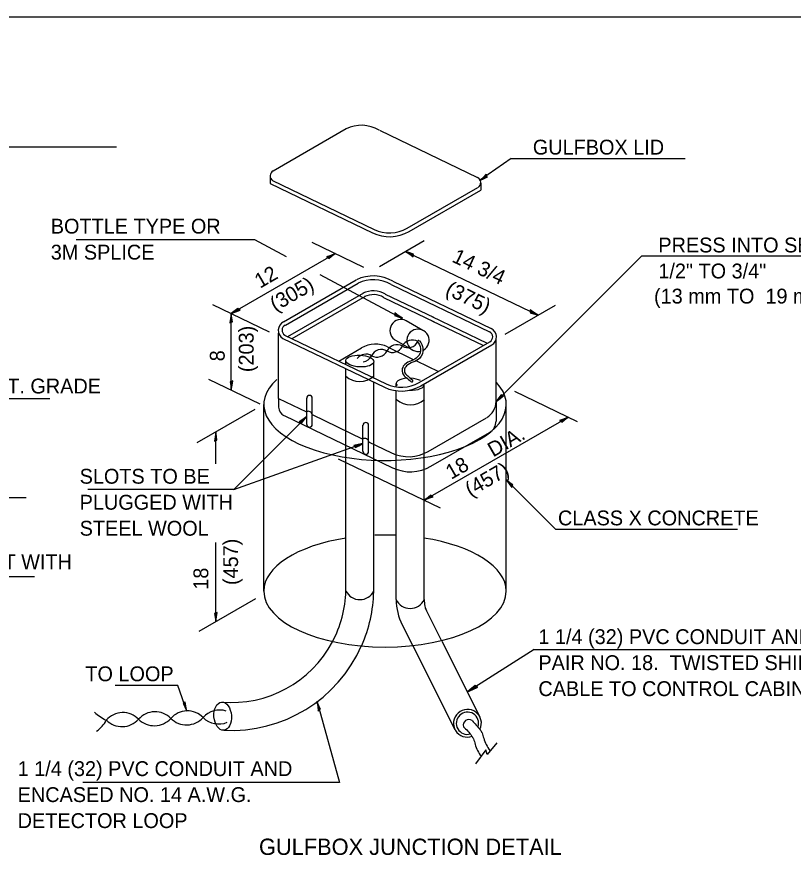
# Model space of a CAD drawing. Extents: x 17216 to 18874, y 6612 to 8544.
# Drawn here: x 18656.3 to 18760.9, y 8218.3 to 8331.9 of the extents above; entities that cross this region are included whole.
import ezdxf

# ---------------------------------------------------------------- set-up
doc = ezdxf.new("R2010")
doc.units = 0
for name, color, linetype in [('Design_EX_Roadway Dimensions', 7, 'Continuous'), ('Design_EX_Roadway Notes', 7, 'Continuous'), ('Sheets_General Details', 7, 'Continuous'), ('Signals_PR_Detector Loop', 7, 'Continuous')]:
    doc.layers.add(name, color=color, linetype=linetype)

msp = doc.modelspace()

# ---------------------------------------------------------------- linework, layer by layer
at = {"layer": 'Design_EX_Roadway Dimensions'}
for p, q in [((18696.06, 8301.54), (18703.04, 8298.18)), ((18705.21, 8298.27), (18711.22, 8301.74)), ((18685.23, 8291.92), (18699.24, 8300.01)), ((18708.7, 8300.28), (18726.55, 8291.7)), ((18682.68, 8293.16), (18690.35, 8289.47)), ((18722.14, 8289.15), (18728.91, 8293.06)), ((18685.23, 8281.61), (18685.23, 8291.92)), ((18682.15, 8283.09), (18689.07, 8279.76)), ((18723.39, 8281.46), (18731.83, 8277.4)), ((18680.64, 8274.55), (18688.45, 8279.06)), ((18711.23, 8266.78), (18730.62, 8277.97)), ((18683.15, 8271.7), (18683.15, 8275.99)), ((18699.61, 8272.37), (18713.38, 8265.75)), ((18683.15, 8250.42), (18683.15, 8261.07)), ((18680.91, 8249.14), (18688.53, 8253.53))]:
    msp.add_line(p, q, dxfattribs=at)
for points in [[(18698.24, 8299.45), (18698.35, 8299.32), (18698.74, 8299.63), (18699.24, 8300.01), (18698.62, 8299.75), (18698.06, 8299.55), (18698.24, 8299.45), (18698.34, 8299.37), (18698.88, 8299.8), (18698.17, 8299.54), (18698.34, 8299.47), (18698.6, 8299.65), (18698.31, 8299.54)], [(18709.73, 8299.77), (18709.77, 8299.94), (18709.3, 8300.09), (18708.7, 8300.28), (18709.26, 8299.91), (18709.75, 8299.56), (18709.73, 8299.77), (18709.73, 8299.9), (18709.08, 8300.1), (18709.69, 8299.66), (18709.66, 8299.84), (18709.37, 8299.96), (18709.61, 8299.79)], [(18685.22, 8290.77), (18685.39, 8290.81), (18685.31, 8291.29), (18685.23, 8291.92), (18685.14, 8291.26), (18685.04, 8290.66), (18685.22, 8290.77), (18685.33, 8290.83), (18685.23, 8291.5), (18685.11, 8290.76), (18685.25, 8290.87), (18685.23, 8291.19), (18685.19, 8290.88)], [(18686.24, 8292.49), (18686.12, 8292.62), (18685.74, 8292.31), (18685.23, 8291.92), (18685.86, 8292.17), (18686.42, 8292.38), (18686.24, 8292.49), (18686.14, 8292.56), (18685.6, 8292.13), (18686.31, 8292.39), (18686.14, 8292.46), (18685.88, 8292.29), (18686.17, 8292.4)], [(18725.53, 8292.21), (18725.48, 8292.04), (18725.96, 8291.9), (18726.55, 8291.7), (18725.99, 8292.07), (18725.51, 8292.42), (18725.53, 8292.21), (18725.52, 8292.09), (18726.17, 8291.88), (18725.56, 8292.32), (18725.6, 8292.14), (18725.89, 8292.02), (18725.63, 8292.19)], [(18685.25, 8282.76), (18685.08, 8282.73), (18685.15, 8282.24), (18685.23, 8281.61), (18685.33, 8282.27), (18685.43, 8282.86), (18685.25, 8282.76), (18685.14, 8282.71), (18685.23, 8282.03), (18685.37, 8282.77), (18685.22, 8282.66), (18685.24, 8282.35), (18685.29, 8282.65)], [(18729.62, 8277.41), (18729.74, 8277.28), (18730.13, 8277.59), (18730.62, 8277.97), (18730, 8277.72), (18729.44, 8277.51), (18729.62, 8277.41), (18729.72, 8277.34), (18730.26, 8277.77), (18729.55, 8277.51), (18729.72, 8277.43), (18729.98, 8277.6), (18729.69, 8277.5)], [(18683.13, 8274.84), (18683.3, 8274.88), (18683.23, 8275.36), (18683.15, 8275.99), (18683.05, 8275.33), (18682.95, 8274.74), (18683.13, 8274.84), (18683.23, 8274.89), (18683.15, 8275.57), (18683.01, 8274.83), (18683.15, 8274.94), (18683.14, 8275.25), (18683.09, 8274.95)], [(18712.24, 8267.34), (18712.13, 8267.47), (18711.74, 8267.16), (18711.23, 8266.78), (18711.85, 8267.04), (18712.42, 8267.24), (18712.24, 8267.34), (18712.14, 8267.42), (18711.6, 8266.99), (18712.31, 8267.25), (18712.14, 8267.32), (18711.88, 8267.15), (18712.16, 8267.25)], [(18683.16, 8251.58), (18682.98, 8251.54), (18683.06, 8251.05), (18683.15, 8250.42), (18683.23, 8251.09), (18683.33, 8251.68), (18683.16, 8251.58), (18683.05, 8251.52), (18683.15, 8250.85), (18683.27, 8251.59), (18683.13, 8251.48), (18683.15, 8251.17), (18683.19, 8251.47)]]:
    msp.add_lwpolyline(points, dxfattribs=at)
at = {"layer": 'Design_EX_Roadway Notes'}
for p, q in [((18722.94, 8312.81), (18718.79, 8309.91)), ((18722.94, 8312.81), (18746.38, 8312.81)), ((18720.89, 8280.08), (18740.53, 8299.71)), ((18740.53, 8299.71), (18774.12, 8299.71)), ((18642.74, 8280.48), (18660.78, 8280.48)), ((18685.57, 8268.25), (18695.39, 8278.06)), ((18685.57, 8268.25), (18702.97, 8274.4)), ((18722.27, 8269.52), (18728.89, 8262.89)), ((18685.57, 8268.25), (18665.92, 8268.25)), ((18637.03, 8267.13), (18657.59, 8267.13)), ((18728.89, 8262.89), (18753.44, 8262.89)), ((18624.68, 8256.51), (18658.73, 8256.51)), ((18726.05, 8246.68), (18717.06, 8240.97)), ((18726.05, 8246.68), (18767.8, 8246.68))]:
    msp.add_line(p, q, dxfattribs=at)
for points in [[(18719.59, 8310.46), (18719.68, 8310.29), (18719.23, 8310.08), (18718.67, 8309.78), (18719.16, 8310.25), (18719.58, 8310.67), (18719.59, 8310.46), (18719.62, 8310.34), (18719.01, 8310.02), (18719.54, 8310.56), (18719.55, 8310.38), (18719.28, 8310.22), (18719.5, 8310.43)], [(18692.66, 8299.56), (18688.4, 8301.83), (18664.31, 8301.83)], [(18708.21, 8291.27), (18697.22, 8297.13)], [(18707.26, 8291.81), (18707.21, 8291.64), (18707.69, 8291.5), (18708.28, 8291.3), (18707.72, 8291.67), (18707.24, 8292.02), (18707.26, 8291.81), (18707.25, 8291.69), (18707.9, 8291.48), (18707.29, 8291.92), (18707.33, 8291.74), (18707.62, 8291.62), (18707.36, 8291.79)], [(18721.72, 8280.88), (18721.57, 8280.98), (18721.28, 8280.57), (18720.89, 8280.08), (18721.43, 8280.48), (18721.92, 8280.83), (18721.72, 8280.88), (18721.6, 8280.93), (18721.19, 8280.38), (18721.81, 8280.81), (18721.63, 8280.83), (18721.42, 8280.6), (18721.67, 8280.78)], [(18694.56, 8277.26), (18694.7, 8277.16), (18695, 8277.56), (18695.39, 8278.06), (18694.85, 8277.66), (18694.36, 8277.32), (18694.56, 8277.26), (18694.67, 8277.22), (18695.09, 8277.77), (18694.47, 8277.33), (18694.65, 8277.31), (18694.85, 8277.54), (18694.61, 8277.36)], [(18701.88, 8274.03), (18701.97, 8273.89), (18702.41, 8274.12), (18702.97, 8274.4), (18702.31, 8274.27), (18701.72, 8274.17), (18701.88, 8274.03), (18701.96, 8273.94), (18702.58, 8274.27), (18701.83, 8274.14), (18701.98, 8274.04), (18702.27, 8274.16), (18701.97, 8274.1)], [(18723.07, 8268.69), (18723.17, 8268.85), (18722.76, 8269.13), (18722.27, 8269.52), (18722.67, 8268.98), (18723.01, 8268.5), (18723.07, 8268.69), (18723.11, 8268.81), (18722.57, 8269.23), (18723, 8268.6), (18723.02, 8268.78), (18722.79, 8268.99), (18722.97, 8268.75)], [(18679.26, 8238.39), (18678.02, 8241.83), (18669.6, 8241.83)], [(18718.24, 8241.7), (18718.09, 8241.85), (18717.64, 8241.46), (18717.06, 8240.97), (18717.79, 8241.31), (18718.46, 8241.59), (18718.24, 8241.7), (18718.11, 8241.78), (18717.49, 8241.24), (18718.33, 8241.59), (18718.12, 8241.67), (18717.81, 8241.44), (18718.15, 8241.59)], [(18696.79, 8239.63), (18699.8, 8228.79), (18665.24, 8228.79)], [(18678.89, 8239.49), (18678.74, 8239.4), (18678.96, 8238.96), (18679.24, 8238.39), (18679.11, 8239.05), (18679.02, 8239.64), (18678.89, 8239.49), (18678.81, 8239.4), (18679.11, 8238.8), (18678.99, 8239.54), (18678.89, 8239.39), (18679.01, 8239.1), (18678.95, 8239.4)], [(18697.08, 8238.55), (18697.24, 8238.64), (18697.03, 8239.08), (18696.76, 8239.66), (18696.87, 8239), (18696.94, 8238.4), (18697.08, 8238.55), (18697.17, 8238.63), (18696.88, 8239.25), (18696.98, 8238.51), (18697.07, 8238.65), (18696.97, 8238.94), (18697.01, 8238.64)]]:
    msp.add_lwpolyline(points, dxfattribs=at)
at = {"layer": 'Sheets_General Details'}
msp.add_line((18567.24, 8314.36), (18669.78, 8314.36), dxfattribs=at)
msp.add_lwpolyline([(18551.35, 8331.87), (18863.25, 8331.87), (18863.25, 8136.17), (18551.35, 8136.17), (18551.35, 8331.87)], dxfattribs=at)
at = {"layer": 'Signals_PR_Detector Loop'}
for p, q in [((18690.89, 8311.14), (18700.72, 8316.82)), ((18705.18, 8316.62), (18718.41, 8310.25)), ((18690.46, 8310.35), (18690.46, 8309.43)), ((18690.8, 8309.82), (18704.47, 8303.25)), ((18690.46, 8309.43), (18704.25, 8302.79)), ((18708.93, 8303.42), (18718.46, 8308.91)), ((18718.83, 8309.5), (18718.83, 8308.55)), ((18709.18, 8302.97), (18718.83, 8308.55)), ((18692.27, 8290.8), (18702.07, 8296.46)), ((18707, 8296.28), (18720.23, 8289.91)), ((18692.52, 8290.37), (18702.32, 8296.03)), ((18706.78, 8295.82), (18720.01, 8289.46)), ((18692.86, 8288.82), (18703.08, 8294.72)), ((18693.41, 8288.55), (18703.33, 8294.28)), ((18705.74, 8294.09), (18712.56, 8290.8)), ((18705.96, 8294.54), (18712.46, 8291.42)), ((18711.04, 8289.66), (18708.8, 8290.94)), ((18712.24, 8291.52), (18719.72, 8287.93)), ((18712.24, 8290.96), (18719.19, 8287.62)), ((18691.61, 8280.49), (18691.61, 8289.29)), ((18692.19, 8288.57), (18705.85, 8282.01)), ((18692.41, 8289.03), (18706.08, 8282.45)), ((18709.84, 8286.9), (18707.18, 8288.42)), ((18720.89, 8280.08), (18720.89, 8288.42)), ((18699.71, 8285.51), (18702.77, 8287.29)), ((18706.28, 8287.42), (18709.84, 8285.7)), ((18710.53, 8282.62), (18720.06, 8288.13)), ((18710.78, 8282.19), (18720.31, 8287.69)), ((18700.66, 8285.05), (18700.66, 8285.61)), ((18704.43, 8283.25), (18704.43, 8285.44)), ((18710.17, 8285.54), (18713.13, 8284.12)), ((18700.66, 8254.55), (18700.66, 8284.44)), ((18704.43, 8254.55), (18704.43, 8282.69)), ((18707.45, 8282.01), (18707.45, 8282.48)), ((18707.45, 8253.4), (18707.45, 8281.53)), ((18711.21, 8253.4), (18711.21, 8282.44)), ((18691.61, 8280.49), (18691.61, 8279.32)), ((18691.61, 8280.49), (18695.37, 8278.68)), ((18695.39, 8278.68), (18695.39, 8280.53)), ((18696.14, 8278.31), (18696.14, 8280.53)), ((18689.61, 8254.55), (18689.61, 8279.67)), ((18720.89, 8280.08), (18720.89, 8277.43)), ((18722.27, 8254.55), (18722.27, 8279.67)), ((18692.33, 8278.2), (18706.96, 8271.15)), ((18695.39, 8277), (18695.39, 8278.68)), ((18696.14, 8277), (18696.14, 8278.31)), ((18696.14, 8278.31), (18702.97, 8275.02)), ((18702.97, 8275.03), (18702.97, 8276.87)), ((18703.73, 8274.66), (18703.73, 8276.87)), ((18711.76, 8273.36), (18719.63, 8277.9)), ((18712.12, 8271.35), (18720.01, 8275.9)), ((18702.97, 8273.35), (18702.97, 8275.03)), ((18703.73, 8274.66), (18706.83, 8273.17)), ((18703.73, 8273.35), (18703.73, 8274.66)), ((18711.34, 8252.23), (18713.55, 8247.87)), ((18708.25, 8250.01), (18709.62, 8247.28)), ((18713.58, 8247.8), (18718.72, 8237.6)), ((18709.62, 8247.28), (18715.36, 8235.9))]:
    msp.add_line(p, q, dxfattribs=at)
msp.add_lwpolyline([(18721, 8234.12), (18719.72, 8232.53), (18719.51, 8233.18), (18718.13, 8231.29)], dxfattribs=at)
for centre, radius, start, end in [((18702.76, 8312.5), 4.77, 59.9986, 115.6986), ((18691.21, 8310.46), 0.754, 115.6995, 239.9975), ((18718.09, 8309.57), 0.754, 300.0023, 64.3006), ((18706.54, 8307.55), 5.28, 244.3014, 300.0014), ((18706.54, 8307.55), 4.77, 244.3014, 300.0014), ((18704.37, 8291.71), 5.28, 59.9986, 115.6986), ((18704.37, 8291.71), 4.77, 59.9986, 115.6986), ((18704.37, 8291.71), 3.27, 59.9986, 115.6986), ((18704.37, 8291.71), 2.76, 59.9986, 115.6986), ((18692.82, 8289.67), 1.26, 115.6995, 239.9975), ((18708.1, 8289.62), 1.5, 62.2747, 233.6747), ((18692.82, 8289.67), 0.754, 115.6995, 239.9975), ((18710.38, 8288.32), 1.5, 299.2649, 285.3911), ((18719.69, 8288.78), 0.754, 300.0023, 64.3006), ((18719.69, 8288.78), 1.26, 300.0023, 64.3006), ((18709.61, 8286.89), 1.47, 59.3028, 154.7154), ((18710.49, 8288.13), 0.16, 47.9108, 188.3659), ((18704.65, 8284.03), 3.77, 64.3002, 120.0029), ((18705.45, 8285.62), 1.47, 59.3028, 154.7154), ((18707.53, 8286.25), 1.47, 59.3028, 154.7154), ((18706.93, 8288.2), 1.51, 240.8874, 333.1308), ((18709.01, 8288.83), 1.51, 240.8874, 333.1308), ((18703.37, 8284.98), 1.47, 59.3028, 142.3889), ((18702.78, 8286.93), 1.51, 277.5907, 333.1308), ((18704.85, 8287.56), 1.51, 240.8874, 333.1308), ((18702.53, 8285.58), 2.81, 228.0702, 311.9298), ((18708.15, 8286.76), 4.77, 244.3014, 300.0014), ((18709.55, 8282.86), 0.157, 219.6696, 27.2219), ((18708.15, 8286.76), 5.28, 244.3014, 300.0014), ((18695.76, 8280.53), 0.377, 0, 180), ((18709.37, 8282.46), 2.81, 228.0702, 311.9298), ((18692.87, 8279.33), 1.26, 180, 244.3016), ((18718.38, 8280.08), 2.51, 299.9998, 0), ((18695.63, 8278.24), 0.516, 8.1512, 120.476), ((18695.76, 8277), 0.377, 180, 0), ((18703.35, 8276.88), 0.377, 0, 180), ((18719.14, 8277.43), 1.76, 299.9989, 0), ((18703.23, 8274.58), 0.516, 8.1512, 120.476), ((18703.35, 8273.35), 0.377, 180, 0), ((18709.12, 8277.92), 5.28, 244.3017, 300), ((18709.36, 8276.14), 5.53, 244.3018, 299.9983), ((18685.24, 8254.97), 15.43, 331.9192, 358.47), ((18702.55, 8255.51), 2.11, 206.7853, 333.2147), ((18685.24, 8254.97), 19.19, 336.2442, 358.47), ((18714.98, 8253.4), 7.54, 180, 206.7324), ((18709.33, 8254.29), 2.08, 205.3309, 334.6691), ((18714.98, 8253.4), 3.77, 180, 206.7324), ((18685.24, 8254.97), 15.43, 265.1094, 331.9192), ((18685.24, 8254.97), 19.19, 266.9187, 336.1308), ((18674.96, 8235.36), 2.94, 43.8077, 139.2204), ((18679.31, 8235.48), 2.94, 43.8077, 139.2204), ((18683.65, 8235.59), 2.94, 72.1558, 139.2204), ((18670.9, 8242.65), 6.03, 226.919, 245.3926), ((18664.38, 8239.37), 4.58, 306.0765, 331.2054), ((18670.62, 8235.25), 2.94, 43.8077, 139.2204), ((18670.51, 8239.31), 3.01, 225.3924, 317.6357), ((18674.86, 8239.43), 3.01, 225.3924, 317.6357), ((18679.2, 8239.54), 3.01, 225.3924, 317.6357), ((18683.54, 8239.66), 3.01, 225.3924, 292.3636), ((18717.23, 8236.49), 0.752, 54.8094, 195.3114)]:
    msp.add_arc(centre, radius, start, end, dxfattribs=at)
for centre, major_axis, ratio in [((18702.55, 8285.52), (-1.88, 0.08), 0.42324), ((18684.07, 8237.7), (0.14, -1.9), 0.619178)]:
    msp.add_ellipse(centre, major_axis=major_axis, ratio=ratio, dxfattribs=at)
for centre, major_axis, ratio, start_param, end_param in [((18705.94, 8279.68), (16.33, 0), 0.461538, 2.676116, 6.686256), ((18709.33, 8282.41), (-1.88, 0.08), 0.42324, 4.952291, 6.635227), ((18709.33, 8282.41), (-1.88, 0.08), 0.42324, 3.886942, 4.701546), ((18709.33, 8282.41), (-1.88, 0.08), 0.42324, 1.549517, 3.241439), ((18705.94, 8254.55), (-16.33, 0), 0.461538, 4.623294, 4.796989), ((18705.94, 8254.55), (-16.33, 0), 0.461538, 5.041595, 6.283185), ((18705.94, 8254.55), (-16.33, 0), 0.461538, 3.141593, 4.38739), ((18705.94, 8254.55), (16.33, 0), 0.461538, 3.141593, 6.283185), ((18717.04, 8236.75), (1.68, 0.85), 0.987203, 5.364881, 10.886969), ((18717.04, 8236.75), (1.35, 0.68), 0.987203, 5.51063, 10.796476)]:
    msp.add_ellipse(centre, major_axis=major_axis, ratio=ratio, start_param=start_param, end_param=end_param, dxfattribs=at)
for points in [[(18710.6, 8288.25), (18711.05, 8287.24), (18710.58, 8285.89), (18708.83, 8284.86), (18708.57, 8284.44), (18708.63, 8283.92), (18709, 8283.52), (18709.69, 8282.94)], [(18710.33, 8288.13), (18710.73, 8287.23), (18710.33, 8286.09), (18708.62, 8285.08), (18708.26, 8284.51), (18708.34, 8283.79), (18708.79, 8283.3), (18709.43, 8282.76)], [(18716.51, 8236.29), (18717.61, 8235.05), (18717.85, 8234.65), (18718.07, 8233.91), (18718.88, 8232.26)], [(18717.66, 8237.1), (18718.76, 8235.86), (18719.01, 8235.46), (18719.23, 8234.73), (18720.05, 8233.08)]]:
    msp.add_spline(points, degree=3, dxfattribs=at)

# ---------------------------------------------------------------- texts
at = {"layer": 'Design_EX_Roadway Dimensions'}
for s, rotation, p in [('14 3/4', 334.3263, (18714.83, 8298.95)), ('12', 30.0832, (18689.1, 8295.25)), ('(305)', 30.0832, (18691.17, 8292.13)), ('(375)', 334.3263, (18713.94, 8294.57)), ('(203)', 90, (18688.24, 8284.03)), ('8', 90, (18684.34, 8285.49)), ('DIA.', 29.9911, (18720.5, 8272.53)), ('18', 29.9911, (18714.85, 8269.52)), ('(457)', 29.9911, (18717.46, 8267.19)), ('(457)', 90, (18686.14, 8255.36)), ('18', 90, (18682.13, 8254.73))]:
    msp.add_text(s, height=2, rotation=rotation, dxfattribs=at).set_placement(p)
at = {"layer": 'Design_EX_Roadway Notes'}
for s, p in [('GULFBOX LID', (18725.85, 8313.33)), ('BOTTLE TYPE OR', (18660.91, 8302.69)), ('PRESS INTO SETTING CONCRETE', (18742.76, 8300.15)), ('3M SPLICE', (18660.91, 8299.19)), ('1/2" TO 3/4"', (18742.76, 8296.65)), ('(13 mm TO  19 mm)', (18742.18, 8293.27)), ('EXIST. GRADE', (18648.95, 8281.16)), ('SLOTS TO BE', (18664.8, 8269.01)), ('PLUGGED WITH', (18664.8, 8265.51)), ('CLASS X CONCRETE', (18729.24, 8263.4)), ('STEEL WOOL', (18664.8, 8262.01)), ('1 1/4 (32) PVC CONDUIT WITH', (18625.57, 8257.5)), ('1 1/4 (32) PVC CONDUIT AND MULTI-', (18726.6, 8247.41)), ('PAIR NO. 18.  TWISTED SHIELDED', (18726.6, 8243.91)), ('TO LOOP', (18665.57, 8242.41)), ('CABLE TO CONTROL CABINET.', (18726.6, 8240.41)), ('1 1/4 (32) PVC CONDUIT AND', (18656.45, 8229.64)), ('ENCASED NO. 14 A.W.G. ', (18656.45, 8226.14)), ('DETECTOR LOOP', (18656.45, 8222.64))]:
    msp.add_text(s, height=2, dxfattribs=at).set_placement(p)
at = {"layer": 'Sheets_General Details'}
msp.add_text('GULFBOX JUNCTION DETAIL', height=2.196, dxfattribs=at).set_placement((18688.96, 8219.02))

doc.saveas('drawing.dxf')
